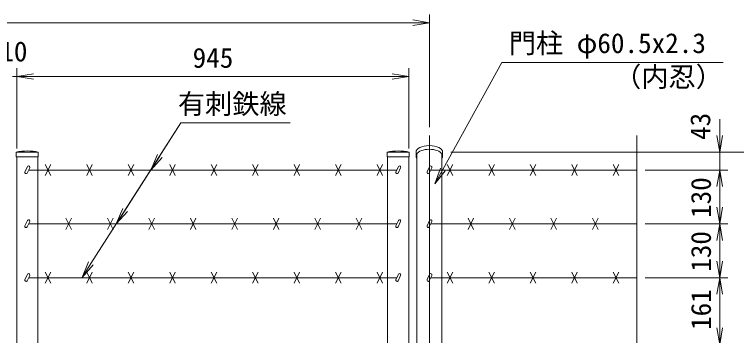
# Model space of a CAD drawing. Units: millimetres, scale not verified. Extents: x -4200 to 4200, y -2970 to 2970.
# Drawn here: x 1484 to 3225, y 983 to 1758 of the extents above; entities that cross this region are included whole.
import ezdxf
from ezdxf.enums import TextEntityAlignment as Align

# ---------------------------------------------------------------- set-up
doc = ezdxf.new("R2010")
doc.units = ezdxf.units.MM
doc.header["$LTSCALE"] = 20
doc.linetypes.add('USER1', pattern=[50.8, 31.75, -6.35, 6.35, -6.35])
for name, color, linetype, lineweight in [('0-0_D-STR-TXT', 7, 'Continuous', 9), ('0-4_D-BMK', 2, 'USER1', 13), ('0-5_D-STR1', 1, 'Continuous', 18), ('0-8_D-STR3', 3, 'Continuous', 13), ('0-9_D-STR-DIM', 7, 'Continuous', 9), ('0-B_0', 7, 'Continuous', 9)]:
    doc.layers.add(name, color=color, linetype=linetype, lineweight=lineweight)
doc.styles.add('ＭＳ ゴシック', font='')
doc.styles.get('ＭＳ ゴシック').set_extended_font_data('MS Gothic')

# ---------------------------------------------------------------- blocks, each defined once
blk = doc.blocks.new('_Open')
at = {"layer": '0-B_0'}
blk.add_line((-20, 3.33), (0, 0), dxfattribs=at)
blk.add_lwpolyline([(-20, -3.33), (0, 0), (-20, 0)], dxfattribs=at)
blk = doc.blocks.new('MLeader12')
at = {"layer": '0-0_D-STR-TXT'}
blk.add_line((1674.05, 1153.28), (1646.89, 1123.17), dxfattribs=at)
for points in [[(1668.44, 1156.87), (1885.23, 1495.98), (2141.44, 1495.98), (2148.64, 1495.98)], [(1662.82, 1160.46), (1646.89, 1123.17), (1668.44, 1156.87)]]:
    blk.add_lwpolyline(points, dxfattribs=at)
blk = doc.blocks.new('MLeader13')
at = {"layer": '0-0_D-STR-TXT'}
blk.add_line((2522.57, 1380.58), (2497.46, 1348.74), dxfattribs=at)
for points in [[(2516.73, 1383.79), (2658.6, 1641.85), (3185.68, 1641.85), (3192.88, 1641.85)], [(2510.89, 1387.01), (2497.46, 1348.74), (2516.73, 1383.79)]]:
    blk.add_lwpolyline(points, dxfattribs=at)

msp = doc.modelspace()

# ---------------------------------------------------------------- linework, layer by layer
at = {"layer": '0-0_D-STR-TXT'}
for q in [(1730.57, 1254.05), (1813.67, 1384.05)]:
    msp.add_line((1885.23, 1495.98), q, dxfattribs=at)
at = {"layer": '0-4_D-BMK'}
msp.add_line((2484.22, 1465.52), (2484.22, -868.63), dxfattribs=at)
at = {"layer": '0-5_D-STR1'}
for p, q in [((1541.47, 1425.37), (1488.27, 1425.37)), ((1488.27, 1425.37), (1488.27, 1414.37)), ((1541.47, 1414.37), (1488.27, 1414.37)), ((1489.47, 1414.37), (1489.47, 964.37)), ((1540.27, 1414.37), (1540.27, 964.37)), ((1541.47, 1414.37), (1541.47, 1425.37)), ((2382.47, 1425.37), (2435.67, 1425.37)), ((2382.47, 1414.37), (2382.47, 1425.37)), ((2382.47, 1414.37), (2435.67, 1414.37)), ((2383.67, 1414.37), (2383.67, 964.37)), ((2434.47, 1414.37), (2434.47, 964.37)), ((2435.67, 1425.37), (2435.67, 1414.37)), ((2452.12, 1425.37), (2452.12, 1416.35)), ((2453.97, 1421.72), (2453.97, 964.37)), ((2514.47, 1421.72), (2514.47, 964.37)), ((2516.32, 1425.37), (2516.32, 1416.35))]:
    msp.add_line(p, q, dxfattribs=at)
for centre in [(1514.87, 1308.94), (2409.07, 1308.94)]:
    msp.add_arc(centre, 119.43, 77.13052, 102.86948, dxfattribs=at)
for centre, start_param, end_param in [((2484.22, 1416.35), 2.8004339, 6.6243441), ((2484.22, 1425.37), 3.1415927, 6.2831853)]:
    msp.add_ellipse(centre, major_axis=(-32.1, 0), ratio=0.5, start_param=start_param, end_param=end_param, dxfattribs=at)
at = {"layer": '0-8_D-STR3'}
for p, q in [((1558.16, 1395.78), (1571.57, 1368.95)), ((1558.16, 1368.95), (1571.57, 1395.78)), ((1658.16, 1395.78), (1671.57, 1368.95)), ((1658.16, 1368.95), (1671.57, 1395.78)), ((1758.16, 1395.78), (1771.57, 1368.95)), ((1758.16, 1368.95), (1771.57, 1395.78)), ((1858.16, 1395.78), (1871.57, 1368.95)), ((1858.16, 1368.95), (1871.57, 1395.78)), ((1958.16, 1395.78), (1971.57, 1368.95)), ((1958.16, 1368.95), (1971.57, 1395.78)), ((2058.16, 1395.78), (2071.57, 1368.95)), ((2058.16, 1368.95), (2071.57, 1395.78)), ((2158.16, 1395.78), (2171.57, 1368.95)), ((2158.16, 1368.95), (2171.57, 1395.78)), ((2258.16, 1395.78), (2271.57, 1368.95)), ((2258.16, 1368.95), (2271.57, 1395.78)), ((2358.16, 1395.78), (2371.57, 1368.95)), ((2358.16, 1368.95), (2371.57, 1395.78)), ((2527.51, 1395.78), (2540.92, 1368.95)), ((2527.51, 1368.95), (2540.92, 1395.78)), ((2627.51, 1395.78), (2640.92, 1368.95)), ((2627.51, 1368.95), (2640.92, 1395.78)), ((2727.51, 1395.78), (2740.92, 1368.95)), ((2727.51, 1368.95), (2740.92, 1395.78)), ((2827.51, 1395.78), (2840.92, 1368.95)), ((2827.51, 1368.95), (2840.92, 1395.78)), ((2927.51, 1395.78), (2940.92, 1368.95)), ((2927.51, 1368.95), (2940.92, 1395.78)), ((1515.3, 1390.4), (1509.35, 1377.64)), ((1520.74, 1387.86), (1514.79, 1375.1)), ((2405.76, 1382.37), (1518.18, 1382.37)), ((2409.5, 1390.4), (2403.55, 1377.64)), ((2414.94, 1387.86), (2408.99, 1375.1)), ((2484.65, 1390.4), (2478.7, 1377.64)), ((2490.09, 1387.86), (2484.14, 1375.1)), ((2984.22, 1382.37), (2487.53, 1382.37)), ((1515.3, 1260.4), (1509.35, 1247.64)), ((1520.74, 1257.86), (1514.79, 1245.1)), ((1608.16, 1265.78), (1621.57, 1238.95)), ((1608.16, 1238.95), (1621.57, 1265.78)), ((1708.16, 1265.78), (1721.57, 1238.95)), ((1708.16, 1238.95), (1721.57, 1265.78)), ((1808.16, 1265.78), (1821.57, 1238.95)), ((1808.16, 1238.95), (1821.57, 1265.78)), ((1908.16, 1265.78), (1921.57, 1238.95)), ((1908.16, 1238.95), (1921.57, 1265.78)), ((2008.16, 1265.78), (2021.57, 1238.95)), ((2008.16, 1238.95), (2021.57, 1265.78)), ((2108.16, 1265.78), (2121.57, 1238.95)), ((2108.16, 1238.95), (2121.57, 1265.78)), ((2208.16, 1265.78), (2221.57, 1238.95)), ((2208.16, 1238.95), (2221.57, 1265.78)), ((2308.16, 1265.78), (2321.57, 1238.95)), ((2308.16, 1238.95), (2321.57, 1265.78)), ((2409.5, 1260.4), (2403.55, 1247.64)), ((2414.94, 1257.86), (2408.99, 1245.1)), ((2484.65, 1260.4), (2478.7, 1247.64)), ((2490.09, 1257.86), (2484.14, 1245.1)), ((2577.51, 1265.78), (2590.92, 1238.95)), ((2577.51, 1238.95), (2590.92, 1265.78)), ((2677.51, 1265.78), (2690.92, 1238.95)), ((2677.51, 1238.95), (2690.92, 1265.78)), ((2777.51, 1265.78), (2790.92, 1238.95)), ((2777.51, 1238.95), (2790.92, 1265.78)), ((2877.51, 1265.78), (2890.92, 1238.95)), ((2877.51, 1238.95), (2890.92, 1265.78)), ((2405.76, 1252.37), (1518.18, 1252.37)), ((2984.22, 1252.37), (2487.53, 1252.37)), ((1558.16, 1135.78), (1571.57, 1108.95)), ((1558.16, 1108.95), (1571.57, 1135.78)), ((1658.16, 1135.78), (1671.57, 1108.95)), ((1658.16, 1108.95), (1671.57, 1135.78)), ((1758.16, 1135.78), (1771.57, 1108.95)), ((1758.16, 1108.95), (1771.57, 1135.78)), ((1858.16, 1135.78), (1871.57, 1108.95)), ((1858.16, 1108.95), (1871.57, 1135.78)), ((1958.16, 1135.78), (1971.57, 1108.95)), ((1958.16, 1108.95), (1971.57, 1135.78)), ((2058.16, 1135.78), (2071.57, 1108.95)), ((2058.16, 1108.95), (2071.57, 1135.78)), ((2158.16, 1135.78), (2171.57, 1108.95)), ((2158.16, 1108.95), (2171.57, 1135.78)), ((2258.16, 1135.78), (2271.57, 1108.95)), ((2258.16, 1108.95), (2271.57, 1135.78)), ((2358.16, 1135.78), (2371.57, 1108.95)), ((2358.16, 1108.95), (2371.57, 1135.78)), ((2527.51, 1135.78), (2540.92, 1108.95)), ((2527.51, 1108.95), (2540.92, 1135.78)), ((2627.51, 1135.78), (2640.92, 1108.95)), ((2627.51, 1108.95), (2640.92, 1135.78)), ((2727.51, 1135.78), (2740.92, 1108.95)), ((2727.51, 1108.95), (2740.92, 1135.78)), ((2827.51, 1135.78), (2840.92, 1108.95)), ((2827.51, 1108.95), (2840.92, 1135.78)), ((2927.51, 1135.78), (2940.92, 1108.95)), ((2927.51, 1108.95), (2940.92, 1135.78)), ((1515.3, 1130.4), (1509.35, 1117.64)), ((1520.74, 1127.86), (1514.79, 1115.1)), ((2405.76, 1122.37), (1518.18, 1122.37)), ((2409.5, 1130.4), (2403.55, 1117.64)), ((2414.94, 1127.86), (2408.99, 1115.1)), ((2484.65, 1130.4), (2478.7, 1117.64)), ((2490.09, 1127.86), (2484.14, 1115.1)), ((2984.22, 1122.37), (2487.53, 1122.37))]:
    msp.add_line(p, q, dxfattribs=at)
for centre, start, end in [((1512.07, 1376.37), 154.99707, 334.99524), ((1518.02, 1389.13), 334.99524, 154.99707), ((2406.27, 1376.37), 154.99707, 334.99524), ((2412.22, 1389.13), 334.99524, 154.99707), ((2481.42, 1376.37), 154.99707, 334.99524), ((2487.37, 1389.13), 334.99524, 154.99707), ((1518.02, 1259.13), 334.99524, 154.99707), ((2412.22, 1259.13), 334.99524, 154.99707), ((2487.37, 1259.13), 334.99524, 154.99707), ((1512.07, 1246.37), 154.99707, 334.99524), ((2406.27, 1246.37), 154.99707, 334.99524), ((2481.42, 1246.37), 154.99707, 334.99524), ((1518.02, 1129.13), 334.99524, 154.99707), ((2412.22, 1129.13), 334.99524, 154.99707), ((2487.37, 1129.13), 334.99524, 154.99707), ((1512.07, 1116.37), 154.99707, 334.99524), ((2406.27, 1116.37), 154.99707, 334.99524), ((2481.42, 1116.37), 154.99707, 334.99524)]:
    msp.add_arc(centre, 3, start, end, dxfattribs=at)
at = {"layer": '0-9_D-STR-DIM'}
for p, q in [((2484.22, 1485.52), (2484.22, 1758.03)), ((524.22, 1738.03), (2444.22, 1738.03)), ((1489.47, 1434.37), (1489.47, 1628.03)), ((1489.47, 1434.37), (1489.47, 1628.03)), ((2434.47, 1434.37), (2434.47, 1628.03)), ((1478.97, 1608.03), (1489.47, 1608.03)), ((1529.47, 1608.03), (2394.47, 1608.03)), ((1529.47, 1608.03), (1569.47, 1608.03)), ((3184.22, 1465.37), (3184.22, 1505.37)), ((2984.22, 1465.52), (2984.22, 215.59)), ((2536.32, 1425.37), (3464.22, 1425.37)), ((2536.32, 1425.37), (3334.22, 1425.37)), ((2536.32, 1425.37), (3204.22, 1425.37)), ((3184.22, 1382.37), (3184.22, 1425.37)), ((3004.22, 1382.37), (3204.22, 1382.37)), ((3004.22, 1382.37), (3204.22, 1382.37)), ((3184.22, 1292.37), (3184.22, 1342.37)), ((3184.22, 1342.37), (3184.22, 1302.37)), ((3004.22, 1252.37), (3204.22, 1252.37)), ((3004.22, 1252.37), (3204.22, 1252.37)), ((3184.22, 1162.37), (3184.22, 1212.37)), ((3004.22, 1122.37), (3204.22, 1122.37)), ((3024.22, 1122.37), (3204.22, 1122.37)), ((3184.22, 1001.37), (3184.22, 1082.37))]:
    msp.add_line(p, q, dxfattribs=at)

# ---------------------------------------------------------------- block references
at = {"layer": '0-0_D-STR-TXT'}
for name in ['MLeader13', 'MLeader12']:
    msp.add_blockref(name, (0, 0), dxfattribs=at)
at = {"layer": '0-0_D-STR-TXT', "xscale": 2, "yscale": 2, "rotation": 237.40939}
for p in [(1812.6, 1382.37), (1729.49, 1252.37)]:
    msp.add_blockref('_Open', p, dxfattribs=at)
at = {"layer": '0-9_D-STR-DIM', "xscale": 2, "yscale": 2}
for p in [(2484.22, 1738.03), (2434.47, 1608.03)]:
    msp.add_blockref('_Open', p, dxfattribs=at)
for p, rotation in [((1489.47, 1608.03), 180), ((1489.47, 1608.03), 180), ((3184.22, 1425.37), 270), ((3184.22, 1382.37), 90), ((3184.22, 1382.37), 90), ((3184.22, 1252.37), 270), ((3184.22, 1252.37), 90), ((3184.22, 1122.37), 270), ((3184.22, 1122.37), 90), ((3184.22, 961.37), 270)]:
    msp.add_blockref('_Open', p, dxfattribs=dict(at, rotation=rotation))

# ---------------------------------------------------------------- texts
at = {"layer": '0-0_D-STR-TXT', "style": 'ＭＳ ゴシック'}
for s, p in [('門柱 φ60.5x2.3', (2675.64, 1650.22)), ('（内忍）', (2929.61, 1568.94)), ('有刺鉄線', (1877.86, 1503.65))]:
    msp.add_text(s, height=48.09, dxfattribs=at).set_placement(p, align=Align.BOTTOM_LEFT)
at = {"layer": '0-9_D-STR-DIM', "style": 'ＭＳ ゴシック'}
for s, p in [('10', (1449.82, 1630.19)), ('945', (1913.49, 1614.78))]:
    msp.add_text(s, height=48.09, dxfattribs=at).set_placement(p, align=Align.BOTTOM_LEFT)
for s, p in [('43', (3175.91, 1455.03)), ('130', (3177.47, 1266.72)), ('130', (3177.47, 1136.72)), ('161', (3177.47, 996.29))]:
    msp.add_text(s, height=48.09, rotation=90, dxfattribs=at).set_placement(p, align=Align.BOTTOM_LEFT)

doc.saveas('drawing.dxf')
